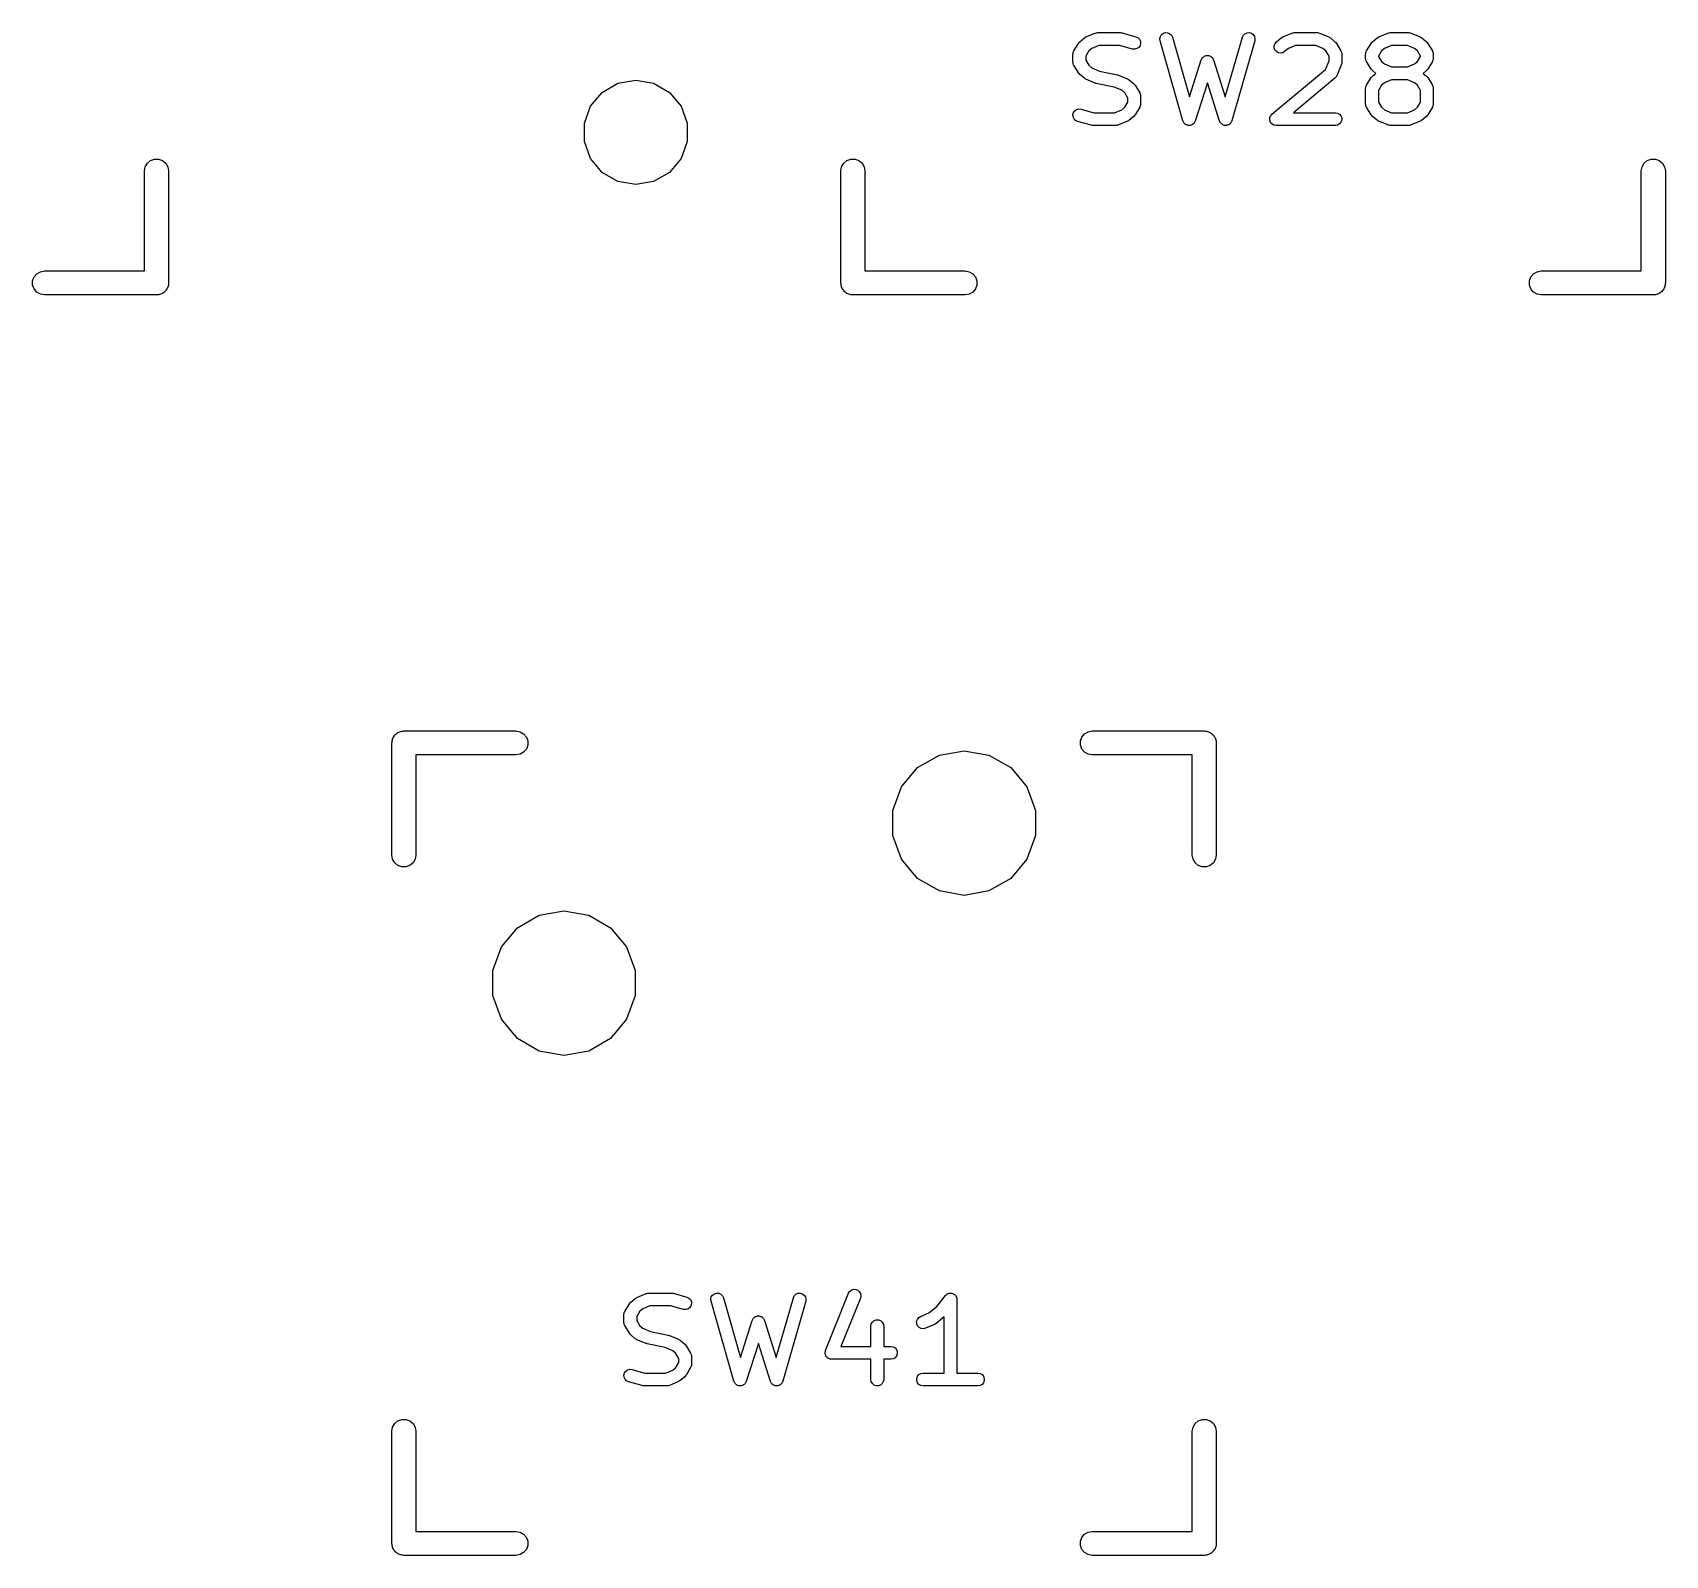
# Model space of a CAD drawing. Extents: x 47 to 330, y -254 to -153.
# Drawn here: x 299.51 to 325.42, y -206.54 to -182.38 of the extents above; entities that cross this region are included whole.
import ezdxf

# ---------------------------------------------------------------- set-up
doc = ezdxf.new("R2010")
doc.units = 0
doc.header["$MEASUREMENT"] = 0
doc.layers.add('BLACK', color=7, linetype='CONTINUOUS')

msp = doc.modelspace()

# ---------------------------------------------------------------- linework, layer by layer
at = {"layer": 'Black'}
for p, q in [((316.368, -182.386), (316.371, -182.385)), ((316.371, -182.385), (316.373, -182.384)), ((316.373, -182.384), (316.388, -182.381)), ((316.388, -182.381), (316.403, -182.378)), ((316.403, -182.378), (316.405, -182.378)), ((316.405, -182.378), (316.408, -182.378)), ((316.408, -182.378), (316.77, -182.378)), ((316.77, -182.378), (316.784, -182.38)), ((316.784, -182.38), (316.798, -182.382)), ((316.798, -182.382), (317.015, -182.442)), ((317.452, -182.388), (317.486, -182.378)), ((317.486, -182.378), (317.521, -182.381)), ((317.521, -182.381), (317.553, -182.395)), ((318.746, -182.395), (318.778, -182.381)), ((318.778, -182.381), (318.813, -182.378)), ((318.813, -182.378), (318.847, -182.388)), ((319.489, -182.386), (319.491, -182.385)), ((319.491, -182.385), (319.493, -182.384)), ((319.493, -182.384), (319.509, -182.381)), ((319.509, -182.381), (319.523, -182.378)), ((319.523, -182.378), (319.526, -182.378)), ((319.526, -182.378), (319.528, -182.378)), ((319.528, -182.378), (319.891, -182.378)), ((319.891, -182.378), (319.893, -182.378)), ((319.893, -182.378), (319.896, -182.378)), ((319.896, -182.378), (319.911, -182.381)), ((319.911, -182.381), (319.926, -182.384)), ((319.926, -182.384), (319.928, -182.385)), ((319.928, -182.385), (319.93, -182.386)), ((321.013, -182.386), (321.015, -182.385)), ((321.015, -182.385), (321.017, -182.384)), ((321.017, -182.384), (321.033, -182.381)), ((321.033, -182.381), (321.047, -182.378)), ((321.047, -182.378), (321.05, -182.378)), ((321.05, -182.378), (321.052, -182.378)), ((321.052, -182.378), (321.342, -182.378)), ((321.342, -182.378), (321.345, -182.378)), ((321.345, -182.378), (321.347, -182.378)), ((321.347, -182.378), (321.362, -182.381)), ((321.362, -182.381), (321.377, -182.384)), ((321.377, -182.384), (321.379, -182.385)), ((321.379, -182.385), (321.382, -182.386)), ((316.03, -182.669), (316.103, -182.548)), ((316.103, -182.548), (316.114, -182.535)), ((316.114, -182.535), (316.125, -182.522)), ((316.125, -182.522), (316.197, -182.462)), ((316.197, -182.462), (316.211, -182.454)), ((316.211, -182.454), (316.223, -182.446)), ((316.223, -182.446), (316.368, -182.386)), ((316.316, -182.628), (316.268, -182.668)), ((316.428, -182.581), (316.316, -182.628)), ((316.757, -182.581), (316.428, -182.581)), ((316.961, -182.638), (316.757, -182.581)), ((316.996, -182.641), (316.961, -182.638)), ((317.03, -182.632), (316.996, -182.641)), ((317.015, -182.442), (317.047, -182.457)), ((317.059, -182.612), (317.03, -182.632)), ((317.047, -182.457), (317.072, -182.482)), ((317.08, -182.584), (317.059, -182.612)), ((317.072, -182.482), (317.087, -182.515)), ((317.089, -182.55), (317.08, -182.584)), ((317.087, -182.515), (317.089, -182.55)), ((317.395, -182.472), (317.403, -182.438)), ((317.398, -182.507), (317.395, -182.472)), ((317.761, -183.777), (317.398, -182.507)), ((317.403, -182.438), (317.423, -182.409)), ((317.423, -182.409), (317.452, -182.388)), ((317.553, -182.395), (317.578, -182.42)), ((317.578, -182.42), (317.594, -182.452)), ((317.594, -182.452), (317.865, -183.399)), ((318.434, -183.399), (318.705, -182.452)), ((318.9, -182.507), (318.537, -183.777)), ((318.705, -182.452), (318.72, -182.42)), ((318.72, -182.42), (318.746, -182.395)), ((318.847, -182.388), (318.875, -182.409)), ((318.875, -182.409), (318.895, -182.438)), ((318.895, -182.438), (318.904, -182.472)), ((318.904, -182.472), (318.9, -182.507)), ((319.21, -182.582), (319.223, -182.549)), ((319.21, -182.618), (319.21, -182.582)), ((319.222, -182.651), (319.21, -182.618)), ((319.223, -182.549), (319.245, -182.522)), ((319.245, -182.522), (319.318, -182.462)), ((319.318, -182.462), (319.331, -182.454)), ((319.331, -182.454), (319.344, -182.446)), ((319.344, -182.446), (319.489, -182.386)), ((319.436, -182.628), (319.375, -182.679)), ((319.548, -182.581), (319.436, -182.628)), ((319.871, -182.581), (319.548, -182.581)), ((319.983, -182.628), (319.871, -182.581)), ((319.93, -182.386), (320.075, -182.446)), ((320.03, -182.668), (319.983, -182.628)), ((320.075, -182.446), (320.088, -182.454)), ((320.088, -182.454), (320.101, -182.462)), ((320.101, -182.462), (320.174, -182.522)), ((320.174, -182.522), (320.185, -182.535)), ((320.185, -182.535), (320.196, -182.548)), ((320.196, -182.548), (320.268, -182.669)), ((320.675, -182.669), (320.747, -182.548)), ((320.747, -182.548), (320.758, -182.535)), ((320.758, -182.535), (320.769, -182.522)), ((320.769, -182.522), (320.842, -182.462)), ((320.842, -182.462), (320.855, -182.454)), ((320.855, -182.454), (320.868, -182.446)), ((320.868, -182.446), (321.013, -182.386)), ((320.96, -182.628), (320.913, -182.668)), ((321.072, -182.581), (320.96, -182.628)), ((321.322, -182.581), (321.072, -182.581)), ((321.434, -182.628), (321.322, -182.581)), ((321.382, -182.386), (321.527, -182.446)), ((321.482, -182.668), (321.434, -182.628)), ((321.527, -182.446), (321.539, -182.454)), ((321.539, -182.454), (321.553, -182.462)), ((321.553, -182.462), (321.625, -182.522)), ((321.625, -182.522), (321.636, -182.535)), ((321.636, -182.535), (321.647, -182.548)), ((321.647, -182.548), (321.72, -182.669)), ((316.016, -182.721), (316.017, -182.712)), ((316.016, -182.842), (316.016, -182.721)), ((316.017, -182.852), (316.016, -182.842)), ((316.017, -182.712), (316.018, -182.702)), ((316.018, -182.862), (316.017, -182.852)), ((316.018, -182.702), (316.02, -182.695)), ((316.02, -182.869), (316.018, -182.862)), ((316.02, -182.695), (316.022, -182.687)), ((316.022, -182.877), (316.02, -182.869)), ((316.022, -182.687), (316.027, -182.678)), ((316.027, -182.886), (316.022, -182.877)), ((316.027, -182.678), (316.03, -182.669)), ((316.03, -182.895), (316.027, -182.886)), ((316.103, -183.016), (316.03, -182.895)), ((316.268, -182.668), (316.219, -182.75)), ((316.219, -182.75), (316.219, -182.814)), ((316.219, -182.814), (316.268, -182.896)), ((316.268, -182.896), (316.316, -182.936)), ((317.865, -183.399), (318.053, -182.811)), ((318.053, -182.811), (318.054, -182.808)), ((318.054, -182.808), (318.055, -182.804)), ((318.055, -182.804), (318.063, -182.792)), ((318.063, -182.792), (318.069, -182.78)), ((318.069, -182.78), (318.072, -182.777)), ((318.072, -182.777), (318.074, -182.774)), ((318.074, -182.774), (318.085, -182.766)), ((318.085, -182.766), (318.095, -182.756)), ((318.095, -182.756), (318.099, -182.755)), ((318.099, -182.755), (318.102, -182.752)), ((318.102, -182.752), (318.115, -182.748)), ((318.115, -182.748), (318.128, -182.743)), ((318.128, -182.743), (318.132, -182.743)), ((318.132, -182.743), (318.136, -182.742)), ((318.136, -182.742), (318.149, -182.742)), ((318.149, -182.742), (318.163, -182.742)), ((318.163, -182.742), (318.167, -182.743)), ((318.167, -182.743), (318.171, -182.743)), ((318.171, -182.743), (318.184, -182.748)), ((318.184, -182.748), (318.197, -182.752)), ((318.197, -182.752), (318.2, -182.755)), ((318.2, -182.755), (318.204, -182.756)), ((318.204, -182.756), (318.214, -182.766)), ((318.214, -182.766), (318.224, -182.774)), ((318.224, -182.774), (318.227, -182.777)), ((318.227, -182.777), (318.23, -182.78)), ((318.23, -182.78), (318.236, -182.792)), ((318.236, -182.792), (318.243, -182.804)), ((318.243, -182.804), (318.244, -182.808)), ((318.244, -182.808), (318.246, -182.811)), ((318.246, -182.811), (318.434, -183.399)), ((319.245, -182.678), (319.222, -182.651)), ((319.275, -182.696), (319.245, -182.678)), ((319.31, -182.702), (319.275, -182.696)), ((319.345, -182.696), (319.31, -182.702)), ((319.375, -182.679), (319.345, -182.696)), ((320.024, -182.962), (320.08, -182.823)), ((320.08, -182.75), (320.03, -182.668)), ((320.08, -182.823), (320.08, -182.75)), ((320.276, -182.88), (320.203, -183.062)), ((320.268, -182.669), (320.272, -182.678)), ((320.272, -182.678), (320.277, -182.687)), ((320.277, -182.877), (320.276, -182.879)), ((320.276, -182.879), (320.276, -182.88)), ((320.277, -182.687), (320.278, -182.695)), ((320.28, -182.861), (320.277, -182.877)), ((320.278, -182.695), (320.281, -182.702)), ((320.283, -182.846), (320.28, -182.861)), ((320.281, -182.702), (320.281, -182.712)), ((320.281, -182.712), (320.283, -182.721)), ((320.283, -182.721), (320.283, -182.842)), ((320.283, -182.842), (320.283, -182.844)), ((320.283, -182.844), (320.283, -182.846)), ((320.66, -182.721), (320.662, -182.712)), ((320.66, -182.782), (320.66, -182.721)), ((320.662, -182.791), (320.66, -182.782)), ((320.662, -182.702), (320.665, -182.695)), ((320.662, -182.712), (320.662, -182.702)), ((320.662, -182.801), (320.662, -182.791)), ((320.665, -182.809), (320.662, -182.801)), ((320.665, -182.695), (320.666, -182.687)), ((320.666, -182.817), (320.665, -182.809)), ((320.666, -182.687), (320.671, -182.678)), ((320.671, -182.825), (320.666, -182.817)), ((320.671, -182.678), (320.675, -182.669)), ((320.675, -182.834), (320.671, -182.825)), ((320.747, -182.955), (320.675, -182.834)), ((320.913, -182.668), (320.863, -182.75)), ((320.863, -182.75), (320.863, -182.754)), ((320.863, -182.754), (320.913, -182.836)), ((320.913, -182.836), (320.96, -182.875)), ((320.96, -182.875), (321.072, -182.922)), ((321.322, -182.922), (321.434, -182.875)), ((321.434, -182.875), (321.482, -182.836)), ((321.531, -182.75), (321.482, -182.668)), ((321.482, -182.836), (321.531, -182.754)), ((321.531, -182.754), (321.531, -182.75)), ((321.72, -182.834), (321.647, -182.955)), ((321.72, -182.669), (321.723, -182.678)), ((321.723, -182.825), (321.72, -182.834)), ((321.723, -182.678), (321.728, -182.687)), ((321.728, -182.817), (321.723, -182.825)), ((321.728, -182.687), (321.73, -182.695)), ((321.73, -182.809), (321.728, -182.817)), ((321.73, -182.695), (321.732, -182.702)), ((321.732, -182.801), (321.73, -182.809)), ((321.732, -182.702), (321.733, -182.712)), ((321.733, -182.791), (321.732, -182.801)), ((321.733, -182.712), (321.734, -182.721)), ((321.734, -182.782), (321.733, -182.791)), ((321.734, -182.721), (321.734, -182.782)), ((308.797, -183.181), (309.08, -183.131)), ((309.08, -183.131), (309.363, -183.181)), ((316.114, -183.028), (316.103, -183.016)), ((316.125, -183.041), (316.114, -183.028)), ((316.197, -183.102), (316.125, -183.041)), ((316.211, -183.109), (316.197, -183.102)), ((316.223, -183.118), (316.211, -183.109)), ((316.368, -183.178), (316.223, -183.118)), ((316.316, -182.936), (316.438, -182.987)), ((316.438, -182.987), (316.719, -183.045)), ((316.719, -183.045), (316.728, -183.049)), ((316.728, -183.049), (316.737, -183.051)), ((316.737, -183.051), (316.882, -183.111)), ((316.882, -183.111), (316.895, -183.12)), ((316.895, -183.12), (316.908, -183.127)), ((316.908, -183.127), (316.981, -183.188)), ((319.173, -183.671), (320.024, -182.962)), ((320.174, -183.102), (319.518, -183.648)), ((320.179, -183.096), (320.174, -183.102)), ((320.184, -183.092), (320.179, -183.096)), ((320.19, -183.083), (320.184, -183.092)), ((320.197, -183.075), (320.19, -183.083)), ((320.199, -183.068), (320.197, -183.075)), ((320.203, -183.062), (320.199, -183.068)), ((320.675, -183.213), (320.747, -183.092)), ((320.758, -182.968), (320.747, -182.955)), ((320.747, -183.092), (320.758, -183.08)), ((320.769, -182.981), (320.758, -182.968)), ((320.758, -183.08), (320.769, -183.067)), ((320.821, -183.024), (320.769, -182.981)), ((320.769, -183.067), (320.821, -183.024)), ((321.072, -183.125), (320.96, -183.172)), ((321.072, -182.922), (321.322, -182.922)), ((321.322, -183.125), (321.072, -183.125)), ((321.434, -183.172), (321.322, -183.125)), ((321.625, -182.981), (321.574, -183.024)), ((321.574, -183.024), (321.625, -183.067)), ((321.636, -182.968), (321.625, -182.981)), ((321.625, -183.067), (321.636, -183.08)), ((321.647, -182.955), (321.636, -182.968)), ((321.636, -183.08), (321.647, -183.092)), ((321.647, -183.092), (321.72, -183.213)), ((308.362, -183.546), (308.547, -183.325)), ((308.547, -183.325), (308.797, -183.181)), ((309.363, -183.181), (309.613, -183.325)), ((309.613, -183.325), (309.798, -183.546)), ((316.378, -183.18), (316.368, -183.178)), ((316.387, -183.184), (316.378, -183.18)), ((316.668, -183.242), (316.387, -183.184)), ((316.79, -183.293), (316.668, -183.242)), ((316.837, -183.333), (316.79, -183.293)), ((316.887, -183.415), (316.837, -183.333)), ((316.887, -183.479), (316.887, -183.415)), ((316.981, -183.188), (316.992, -183.201)), ((316.992, -183.201), (317.003, -183.213)), ((317.003, -183.213), (317.075, -183.334)), ((317.075, -183.334), (317.079, -183.343)), ((317.079, -183.343), (317.084, -183.352)), ((317.084, -183.352), (317.085, -183.36)), ((317.085, -183.36), (317.088, -183.367)), ((317.088, -183.367), (317.088, -183.377)), ((317.088, -183.377), (317.09, -183.387)), ((317.09, -183.387), (317.09, -183.508)), ((318.149, -183.176), (317.956, -183.78)), ((318.343, -183.78), (318.149, -183.176)), ((320.66, -183.266), (320.662, -183.256)), ((320.66, -183.508), (320.66, -183.266)), ((320.662, -183.246), (320.665, -183.239)), ((320.662, -183.256), (320.662, -183.246)), ((320.665, -183.239), (320.666, -183.231)), ((320.666, -183.231), (320.671, -183.223)), ((320.671, -183.223), (320.675, -183.213)), ((320.913, -183.212), (320.863, -183.294)), ((320.863, -183.294), (320.863, -183.479)), ((320.96, -183.172), (320.913, -183.212)), ((321.482, -183.212), (321.434, -183.172)), ((321.531, -183.294), (321.482, -183.212)), ((321.531, -183.479), (321.531, -183.294)), ((321.72, -183.213), (321.723, -183.223)), ((321.723, -183.223), (321.728, -183.231)), ((321.728, -183.231), (321.73, -183.239)), ((321.73, -183.239), (321.732, -183.246)), ((321.732, -183.246), (321.733, -183.256)), ((321.733, -183.256), (321.734, -183.266)), ((321.734, -183.266), (321.734, -183.508)), ((308.264, -183.816), (308.362, -183.546)), ((309.798, -183.546), (309.896, -183.816)), ((316.016, -183.679), (316.026, -183.645)), ((316.019, -183.714), (316.016, -183.679)), ((316.026, -183.645), (316.046, -183.617)), ((316.046, -183.617), (316.075, -183.597)), ((316.075, -183.597), (316.109, -183.588)), ((316.109, -183.588), (316.144, -183.591)), ((316.144, -183.591), (316.349, -183.648)), ((316.349, -183.648), (316.678, -183.648)), ((316.678, -183.648), (316.79, -183.601)), ((316.79, -183.601), (316.837, -183.562)), ((316.837, -183.562), (316.887, -183.479)), ((317.075, -183.56), (317.003, -183.681)), ((317.079, -183.551), (317.075, -183.56)), ((317.084, -183.542), (317.079, -183.551)), ((317.085, -183.534), (317.084, -183.542)), ((317.088, -183.527), (317.085, -183.534)), ((317.09, -183.508), (317.088, -183.517)), ((317.088, -183.517), (317.088, -183.527)), ((319.161, -183.685), (319.173, -183.672)), ((319.173, -183.672), (319.173, -183.671)), ((319.173, -183.672), (319.173, -183.672)), ((319.518, -183.648), (320.181, -183.648)), ((320.181, -183.648), (320.216, -183.654)), ((320.216, -183.654), (320.247, -183.672)), ((320.247, -183.672), (320.269, -183.699)), ((320.662, -183.517), (320.66, -183.508)), ((320.662, -183.527), (320.662, -183.517)), ((320.665, -183.534), (320.662, -183.527)), ((320.666, -183.542), (320.665, -183.534)), ((320.671, -183.551), (320.666, -183.542)), ((320.675, -183.56), (320.671, -183.551)), ((320.747, -183.681), (320.675, -183.56)), ((320.863, -183.479), (320.913, -183.562)), ((320.913, -183.562), (320.96, -183.601)), ((320.96, -183.601), (321.072, -183.648)), ((321.072, -183.648), (321.322, -183.648)), ((321.322, -183.648), (321.434, -183.601)), ((321.434, -183.601), (321.482, -183.562)), ((321.482, -183.562), (321.531, -183.479)), ((321.72, -183.56), (321.647, -183.681)), ((321.723, -183.551), (321.72, -183.56)), ((321.728, -183.542), (321.723, -183.551)), ((321.73, -183.534), (321.728, -183.542)), ((321.732, -183.527), (321.73, -183.534)), ((321.733, -183.517), (321.732, -183.527)), ((321.734, -183.508), (321.733, -183.517)), ((308.264, -184.104), (308.264, -183.816)), ((309.896, -183.816), (309.896, -184.104)), ((316.034, -183.747), (316.019, -183.714)), ((316.058, -183.772), (316.034, -183.747)), ((316.09, -183.787), (316.058, -183.772)), ((316.308, -183.847), (316.09, -183.787)), ((316.321, -183.849), (316.308, -183.847)), ((316.335, -183.851), (316.321, -183.849)), ((316.698, -183.851), (316.335, -183.851)), ((316.7, -183.851), (316.698, -183.851)), ((316.703, -183.851), (316.7, -183.851)), ((316.717, -183.848), (316.703, -183.851)), ((316.733, -183.845), (316.717, -183.848)), ((316.735, -183.844), (316.733, -183.845)), ((316.737, -183.843), (316.735, -183.844)), ((316.882, -183.783), (316.737, -183.843)), ((316.895, -183.775), (316.882, -183.783)), ((316.908, -183.767), (316.895, -183.775)), ((316.981, -183.707), (316.908, -183.767)), ((316.992, -183.694), (316.981, -183.707)), ((317.003, -183.681), (316.992, -183.694)), ((317.764, -183.783), (317.761, -183.777)), ((317.765, -183.788), (317.764, -183.783)), ((317.771, -183.798), (317.765, -183.788)), ((317.777, -183.809), (317.771, -183.798)), ((317.781, -183.813), (317.777, -183.809)), ((317.784, -183.818), (317.781, -183.813)), ((317.793, -183.825), (317.784, -183.818)), ((317.802, -183.834), (317.793, -183.825)), ((317.807, -183.836), (317.802, -183.834)), ((317.812, -183.839), (317.807, -183.836)), ((317.823, -183.843), (317.812, -183.839)), ((317.834, -183.848), (317.823, -183.843)), ((317.84, -183.848), (317.834, -183.848)), ((317.845, -183.85), (317.84, -183.848)), ((317.857, -183.85), (317.845, -183.85)), ((317.87, -183.851), (317.857, -183.85)), ((317.875, -183.849), (317.87, -183.851)), ((317.881, -183.849), (317.875, -183.849)), ((317.892, -183.844), (317.881, -183.849)), ((317.903, -183.841), (317.892, -183.844)), ((317.908, -183.838), (317.903, -183.841)), ((317.913, -183.835), (317.908, -183.838)), ((317.922, -183.827), (317.913, -183.835)), ((317.932, -183.82), (317.922, -183.827)), ((317.935, -183.816), (317.932, -183.82)), ((317.939, -183.812), (317.935, -183.816)), ((317.945, -183.801), (317.939, -183.812)), ((317.952, -183.791), (317.945, -183.801)), ((317.953, -183.785), (317.952, -183.791)), ((317.956, -183.78), (317.953, -183.785)), ((318.345, -183.785), (318.343, -183.78)), ((318.347, -183.791), (318.345, -183.785)), ((318.354, -183.801), (318.347, -183.791)), ((318.359, -183.812), (318.354, -183.801)), ((318.363, -183.816), (318.359, -183.812)), ((318.367, -183.82), (318.363, -183.816)), ((318.376, -183.827), (318.367, -183.82)), ((318.385, -183.835), (318.376, -183.827)), ((318.391, -183.838), (318.385, -183.835)), ((318.395, -183.841), (318.391, -183.838)), ((318.407, -183.844), (318.395, -183.841)), ((318.418, -183.849), (318.407, -183.844)), ((318.424, -183.849), (318.418, -183.849)), ((318.429, -183.851), (318.424, -183.849)), ((318.441, -183.85), (318.429, -183.851)), ((318.453, -183.85), (318.441, -183.85)), ((318.459, -183.848), (318.453, -183.85)), ((318.464, -183.848), (318.459, -183.848)), ((318.475, -183.843), (318.464, -183.848)), ((318.487, -183.839), (318.475, -183.843)), ((318.491, -183.836), (318.487, -183.839)), ((318.496, -183.834), (318.491, -183.836)), ((318.505, -183.825), (318.496, -183.834)), ((318.515, -183.818), (318.505, -183.825)), ((318.518, -183.813), (318.515, -183.818)), ((318.522, -183.809), (318.518, -183.813)), ((318.527, -183.798), (318.522, -183.809)), ((318.534, -183.788), (318.527, -183.798)), ((318.535, -183.783), (318.534, -183.788)), ((318.537, -183.777), (318.535, -183.783)), ((319.138, -183.732), (319.144, -183.715)), ((319.138, -183.749), (319.138, -183.732)), ((319.138, -183.732), (319.138, -183.732)), ((319.138, -183.732), (319.138, -183.732)), ((319.138, -183.767), (319.138, -183.749)), ((319.144, -183.784), (319.138, -183.767)), ((319.138, -183.767), (319.138, -183.767)), ((319.138, -183.767), (319.138, -183.767)), ((319.144, -183.715), (319.15, -183.699)), ((319.15, -183.8), (319.144, -183.784)), ((319.15, -183.698), (319.161, -183.685)), ((319.15, -183.699), (319.15, -183.698)), ((319.15, -183.699), (319.15, -183.699)), ((319.161, -183.814), (319.15, -183.8)), ((319.15, -183.8), (319.15, -183.8)), ((319.15, -183.8), (319.15, -183.8)), ((319.172, -183.827), (319.161, -183.814)), ((319.173, -183.827), (319.172, -183.827)), ((319.172, -183.827), (319.172, -183.827)), ((319.188, -183.836), (319.173, -183.827)), ((319.203, -183.845), (319.188, -183.836)), ((319.22, -183.848), (319.203, -183.845)), ((319.203, -183.845), (319.203, -183.845)), ((319.203, -183.845), (319.203, -183.845)), ((319.238, -183.851), (319.22, -183.848)), ((320.181, -183.851), (319.238, -183.851)), ((319.238, -183.851), (319.238, -183.851)), ((319.238, -183.851), (319.238, -183.851)), ((320.216, -183.845), (320.181, -183.851)), ((320.247, -183.827), (320.216, -183.845)), ((320.269, -183.8), (320.247, -183.827)), ((320.269, -183.699), (320.281, -183.732)), ((320.281, -183.767), (320.269, -183.8)), ((320.281, -183.732), (320.281, -183.767)), ((320.758, -183.694), (320.747, -183.681)), ((320.769, -183.707), (320.758, -183.694)), ((320.842, -183.767), (320.769, -183.707)), ((320.855, -183.775), (320.842, -183.767)), ((320.868, -183.783), (320.855, -183.775)), ((321.013, -183.843), (320.868, -183.783)), ((321.015, -183.844), (321.013, -183.843)), ((321.017, -183.845), (321.015, -183.844)), ((321.033, -183.848), (321.017, -183.845)), ((321.047, -183.851), (321.033, -183.848)), ((321.05, -183.851), (321.047, -183.851)), ((321.052, -183.851), (321.05, -183.851)), ((321.342, -183.851), (321.052, -183.851)), ((321.345, -183.851), (321.342, -183.851)), ((321.347, -183.851), (321.345, -183.851)), ((321.362, -183.848), (321.347, -183.851)), ((321.377, -183.845), (321.362, -183.848)), ((321.379, -183.844), (321.377, -183.845)), ((321.382, -183.843), (321.379, -183.844)), ((321.527, -183.783), (321.382, -183.843)), ((321.539, -183.775), (321.527, -183.783)), ((321.553, -183.767), (321.539, -183.775)), ((321.625, -183.707), (321.553, -183.767)), ((321.636, -183.694), (321.625, -183.707)), ((321.647, -183.681), (321.636, -183.694)), ((308.362, -184.374), (308.264, -184.104)), ((309.896, -184.104), (309.798, -184.374)), ((301.296, -184.507), (301.329, -184.45)), ((301.329, -184.45), (301.38, -184.407)), ((301.38, -184.407), (301.442, -184.384)), ((301.442, -184.384), (301.508, -184.384)), ((301.508, -184.384), (301.57, -184.407)), ((301.57, -184.407), (301.621, -184.45)), ((301.621, -184.45), (301.654, -184.507)), ((308.547, -184.595), (308.362, -184.374)), ((309.798, -184.374), (309.613, -184.595)), ((312.346, -184.507), (312.379, -184.45)), ((312.379, -184.45), (312.43, -184.407)), ((312.43, -184.407), (312.492, -184.384)), ((312.492, -184.384), (312.558, -184.384)), ((312.558, -184.384), (312.62, -184.407)), ((312.62, -184.407), (312.671, -184.45)), ((312.671, -184.45), (312.704, -184.507)), ((325.046, -184.507), (325.079, -184.45)), ((325.079, -184.45), (325.13, -184.407)), ((325.13, -184.407), (325.192, -184.384)), ((325.192, -184.384), (325.258, -184.384)), ((325.258, -184.384), (325.32, -184.407)), ((325.32, -184.407), (325.371, -184.45)), ((325.371, -184.45), (325.404, -184.507)), ((301.284, -184.572), (301.296, -184.507)), ((301.284, -186.159), (301.284, -184.572)), ((301.654, -184.507), (301.666, -184.572)), ((301.666, -184.572), (301.666, -186.35)), ((308.797, -184.739), (308.547, -184.595)), ((309.613, -184.595), (309.363, -184.739)), ((312.334, -184.572), (312.346, -184.507)), ((312.334, -186.35), (312.334, -184.572)), ((312.704, -184.507), (312.715, -184.572)), ((312.715, -184.572), (312.715, -186.159)), ((325.034, -184.572), (325.046, -184.507)), ((325.034, -186.159), (325.034, -184.572)), ((325.404, -184.507), (325.416, -184.572)), ((325.416, -184.572), (325.416, -186.35)), ((309.08, -184.789), (308.797, -184.739)), ((309.363, -184.739), (309.08, -184.789)), ((299.509, -186.317), (299.532, -186.255)), ((299.532, -186.255), (299.575, -186.204)), ((299.575, -186.204), (299.632, -186.171)), ((299.632, -186.171), (299.697, -186.159)), ((299.697, -186.159), (301.284, -186.159)), ((312.715, -186.159), (314.303, -186.159)), ((314.303, -186.159), (314.368, -186.171)), ((314.368, -186.171), (314.425, -186.204)), ((314.425, -186.204), (314.468, -186.255)), ((314.468, -186.255), (314.491, -186.317)), ((323.259, -186.317), (323.282, -186.255)), ((323.282, -186.255), (323.325, -186.204)), ((323.325, -186.204), (323.382, -186.171)), ((323.382, -186.171), (323.447, -186.159)), ((323.447, -186.159), (325.034, -186.159)), ((299.509, -186.383), (299.509, -186.317)), ((299.532, -186.445), (299.509, -186.383)), ((299.575, -186.496), (299.532, -186.445)), ((299.632, -186.529), (299.575, -186.496)), ((299.697, -186.54), (299.632, -186.529)), ((301.54, -186.529), (301.524, -186.532)), ((301.555, -186.521), (301.54, -186.529)), ((301.57, -186.515), (301.555, -186.521)), ((301.583, -186.504), (301.57, -186.515)), ((301.597, -186.496), (301.583, -186.504)), ((301.608, -186.483), (301.597, -186.496)), ((301.621, -186.472), (301.608, -186.483)), ((301.629, -186.458), (301.621, -186.472)), ((301.64, -186.445), (301.629, -186.458)), ((301.646, -186.43), (301.64, -186.445)), ((301.654, -186.415), (301.646, -186.43)), ((301.657, -186.399), (301.654, -186.415)), ((301.663, -186.383), (301.657, -186.399)), ((301.666, -186.35), (301.663, -186.366)), ((301.663, -186.366), (301.663, -186.383)), ((312.337, -186.366), (312.334, -186.35)), ((312.337, -186.383), (312.337, -186.366)), ((312.343, -186.399), (312.337, -186.383)), ((312.346, -186.415), (312.343, -186.399)), ((312.354, -186.43), (312.346, -186.415)), ((312.36, -186.445), (312.354, -186.43)), ((312.371, -186.458), (312.36, -186.445)), ((312.379, -186.472), (312.371, -186.458)), ((312.392, -186.483), (312.379, -186.472)), ((312.403, -186.496), (312.392, -186.483)), ((312.417, -186.504), (312.403, -186.496)), ((312.43, -186.515), (312.417, -186.504)), ((312.445, -186.521), (312.43, -186.515)), ((312.46, -186.529), (312.445, -186.521)), ((312.476, -186.532), (312.46, -186.529)), ((314.368, -186.529), (314.303, -186.54)), ((314.425, -186.496), (314.368, -186.529)), ((314.468, -186.445), (314.425, -186.496)), ((314.491, -186.383), (314.468, -186.445)), ((314.491, -186.317), (314.491, -186.383)), ((323.259, -186.383), (323.259, -186.317)), ((323.282, -186.445), (323.259, -186.383)), ((323.325, -186.496), (323.282, -186.445)), ((323.382, -186.529), (323.325, -186.496)), ((323.447, -186.54), (323.382, -186.529)), ((325.29, -186.529), (325.274, -186.532)), ((325.305, -186.521), (325.29, -186.529)), ((325.32, -186.515), (325.305, -186.521)), ((325.333, -186.504), (325.32, -186.515)), ((325.347, -186.496), (325.333, -186.504)), ((325.358, -186.483), (325.347, -186.496)), ((325.371, -186.472), (325.358, -186.483)), ((325.379, -186.458), (325.371, -186.472)), ((325.39, -186.445), (325.379, -186.458)), ((325.396, -186.43), (325.39, -186.445)), ((325.404, -186.415), (325.396, -186.43)), ((325.407, -186.399), (325.404, -186.415)), ((325.413, -186.383), (325.407, -186.399)), ((325.416, -186.35), (325.413, -186.366)), ((325.413, -186.366), (325.413, -186.383)), ((301.475, -186.54), (299.697, -186.54)), ((301.491, -186.538), (301.475, -186.54)), ((301.508, -186.538), (301.491, -186.538)), ((301.524, -186.532), (301.508, -186.538)), ((312.492, -186.538), (312.476, -186.532)), ((312.509, -186.538), (312.492, -186.538)), ((312.525, -186.54), (312.509, -186.538)), ((314.303, -186.54), (312.525, -186.54)), ((325.225, -186.54), (323.447, -186.54)), ((325.241, -186.538), (325.225, -186.54)), ((325.258, -186.538), (325.241, -186.538)), ((325.274, -186.532), (325.258, -186.538)), ((305.254, -193.528), (305.267, -193.517)), ((305.267, -193.517), (305.278, -193.504)), ((305.278, -193.504), (305.292, -193.496)), ((305.292, -193.496), (305.305, -193.485)), ((305.305, -193.485), (305.32, -193.479)), ((305.32, -193.479), (305.335, -193.471)), ((305.335, -193.471), (305.351, -193.468)), ((305.351, -193.468), (305.367, -193.462)), ((305.367, -193.462), (305.384, -193.462)), ((305.384, -193.462), (305.4, -193.459)), ((305.4, -193.459), (307.178, -193.459)), ((307.178, -193.459), (307.243, -193.471)), ((307.243, -193.471), (307.3, -193.504)), ((307.3, -193.504), (307.343, -193.555)), ((316.157, -193.555), (316.2, -193.504)), ((316.2, -193.504), (316.257, -193.471)), ((316.257, -193.471), (316.322, -193.459)), ((316.322, -193.459), (318.1, -193.459)), ((318.1, -193.459), (318.116, -193.462)), ((318.116, -193.462), (318.133, -193.462)), ((318.133, -193.462), (318.149, -193.468)), ((318.149, -193.468), (318.165, -193.471)), ((318.165, -193.471), (318.18, -193.479)), ((318.18, -193.479), (318.195, -193.485)), ((318.195, -193.485), (318.208, -193.496)), ((318.208, -193.496), (318.222, -193.504)), ((318.222, -193.504), (318.233, -193.517)), ((318.233, -193.517), (318.246, -193.528)), ((305.209, -193.65), (305.212, -193.634)), ((305.209, -195.428), (305.209, -193.65)), ((305.212, -193.617), (305.218, -193.601)), ((305.212, -193.634), (305.212, -193.617)), ((305.218, -193.601), (305.221, -193.585)), ((305.221, -193.585), (305.229, -193.57)), ((305.229, -193.57), (305.235, -193.555)), ((305.235, -193.555), (305.246, -193.542)), ((305.246, -193.542), (305.254, -193.528)), ((307.343, -193.745), (307.3, -193.796)), ((307.343, -193.555), (307.366, -193.617)), ((307.366, -193.683), (307.343, -193.745)), ((307.366, -193.617), (307.366, -193.683)), ((313.898, -193.842), (314.29, -193.773)), ((314.29, -193.773), (314.682, -193.842)), ((316.134, -193.617), (316.157, -193.555)), ((316.134, -193.683), (316.134, -193.617)), ((316.157, -193.745), (316.134, -193.683)), ((316.2, -193.796), (316.157, -193.745)), ((318.246, -193.528), (318.254, -193.542)), ((318.254, -193.542), (318.265, -193.555)), ((318.265, -193.555), (318.271, -193.57)), ((318.271, -193.57), (318.279, -193.585)), ((318.279, -193.585), (318.282, -193.601)), ((318.282, -193.601), (318.288, -193.617)), ((318.288, -193.617), (318.288, -193.634)), ((318.288, -193.634), (318.291, -193.65)), ((318.291, -193.65), (318.291, -195.428)), ((307.178, -193.84), (305.59, -193.84)), ((305.59, -193.84), (305.59, -195.428)), ((307.243, -193.829), (307.178, -193.84)), ((307.3, -193.796), (307.243, -193.829)), ((313.296, -194.346), (313.552, -194.041)), ((313.552, -194.041), (313.898, -193.842)), ((314.682, -193.842), (315.028, -194.041)), ((315.028, -194.041), (315.284, -194.346)), ((316.257, -193.829), (316.2, -193.796)), ((316.322, -193.84), (316.257, -193.829)), ((317.909, -193.84), (316.322, -193.84)), ((317.909, -195.428), (317.909, -193.84)), ((313.16, -194.721), (313.296, -194.346)), ((315.284, -194.346), (315.42, -194.721)), ((313.16, -195.119), (313.16, -194.721)), ((315.42, -194.721), (315.42, -195.119)), ((313.296, -195.494), (313.16, -195.119)), ((315.42, -195.119), (315.284, -195.494)), ((305.221, -195.493), (305.209, -195.428)), ((305.254, -195.55), (305.221, -195.493)), ((305.305, -195.593), (305.254, -195.55)), ((305.367, -195.616), (305.305, -195.593)), ((305.495, -195.593), (305.433, -195.616)), ((305.546, -195.55), (305.495, -195.593)), ((305.579, -195.493), (305.546, -195.55)), ((305.59, -195.428), (305.579, -195.493)), ((313.552, -195.799), (313.296, -195.494)), ((315.284, -195.494), (315.028, -195.799)), ((317.921, -195.493), (317.909, -195.428)), ((317.954, -195.55), (317.921, -195.493)), ((318.005, -195.593), (317.954, -195.55)), ((318.067, -195.616), (318.005, -195.593)), ((318.195, -195.593), (318.133, -195.616)), ((318.246, -195.55), (318.195, -195.593)), ((318.279, -195.493), (318.246, -195.55)), ((318.291, -195.428), (318.279, -195.493)), ((305.433, -195.616), (305.367, -195.616)), ((313.898, -195.998), (313.552, -195.799)), ((315.028, -195.799), (314.682, -195.998)), ((318.133, -195.616), (318.067, -195.616)), ((314.29, -196.067), (313.898, -195.998)), ((314.682, -195.998), (314.29, -196.067)), ((307.548, -196.382), (307.94, -196.313)), ((307.94, -196.313), (308.332, -196.382)), ((306.946, -196.886), (307.202, -196.581)), ((307.202, -196.581), (307.548, -196.382)), ((308.332, -196.382), (308.678, -196.581)), ((308.678, -196.581), (308.934, -196.886)), ((306.81, -197.261), (306.946, -196.886)), ((308.934, -196.886), (309.07, -197.261)), ((306.81, -197.659), (306.81, -197.261)), ((309.07, -197.261), (309.07, -197.659)), ((306.946, -198.034), (306.81, -197.659)), ((309.07, -197.659), (308.934, -198.034)), ((307.202, -198.339), (306.946, -198.034)), ((308.934, -198.034), (308.678, -198.339)), ((307.548, -198.538), (307.202, -198.339)), ((308.678, -198.339), (308.332, -198.538)), ((307.94, -198.607), (307.548, -198.538)), ((308.332, -198.538), (307.94, -198.607)), ((312.473, -202.351), (312.5, -202.33)), ((312.5, -202.33), (312.534, -202.318)), ((312.534, -202.318), (312.569, -202.32)), ((312.569, -202.32), (312.602, -202.333)), ((312.602, -202.333), (312.628, -202.356)), ((308.905, -202.669), (308.978, -202.548)), ((308.978, -202.548), (308.989, -202.535)), ((308.989, -202.535), (309, -202.522)), ((309, -202.522), (309.072, -202.462)), ((309.072, -202.462), (309.086, -202.454)), ((309.086, -202.454), (309.098, -202.446)), ((309.098, -202.446), (309.243, -202.386)), ((309.303, -202.581), (309.191, -202.628)), ((309.243, -202.386), (309.246, -202.385)), ((309.246, -202.385), (309.248, -202.384)), ((309.248, -202.384), (309.263, -202.381)), ((309.263, -202.381), (309.278, -202.378)), ((309.278, -202.378), (309.28, -202.378)), ((309.28, -202.378), (309.283, -202.378)), ((309.283, -202.378), (309.645, -202.378)), ((309.632, -202.581), (309.303, -202.581)), ((309.836, -202.638), (309.632, -202.581)), ((309.645, -202.378), (309.659, -202.38)), ((309.659, -202.38), (309.673, -202.382)), ((309.673, -202.382), (309.89, -202.442)), ((309.89, -202.442), (309.922, -202.457)), ((309.922, -202.457), (309.947, -202.482)), ((309.955, -202.584), (309.934, -202.612)), ((309.947, -202.482), (309.962, -202.515)), ((309.964, -202.55), (309.955, -202.584)), ((309.962, -202.515), (309.964, -202.55)), ((310.27, -202.472), (310.278, -202.438)), ((310.273, -202.507), (310.27, -202.472)), ((310.636, -203.777), (310.273, -202.507)), ((310.278, -202.438), (310.298, -202.409)), ((310.298, -202.409), (310.327, -202.388)), ((310.327, -202.388), (310.361, -202.378)), ((310.361, -202.378), (310.396, -202.381)), ((310.396, -202.381), (310.428, -202.395)), ((310.428, -202.395), (310.453, -202.42)), ((310.453, -202.42), (310.469, -202.452)), ((310.469, -202.452), (310.74, -203.399)), ((311.309, -203.399), (311.58, -202.452)), ((311.775, -202.507), (311.412, -203.777)), ((311.58, -202.452), (311.595, -202.42)), ((311.595, -202.42), (311.621, -202.395)), ((311.621, -202.395), (311.653, -202.381)), ((311.653, -202.381), (311.688, -202.378)), ((311.688, -202.378), (311.722, -202.388)), ((311.722, -202.388), (311.75, -202.409)), ((311.75, -202.409), (311.77, -202.438)), ((311.77, -202.438), (311.779, -202.472)), ((311.779, -202.472), (311.775, -202.507)), ((312.091, -203.288), (312.454, -202.381)), ((312.643, -202.457), (312.335, -203.225)), ((312.454, -202.381), (312.473, -202.351)), ((312.628, -202.356), (312.645, -202.387)), ((312.65, -202.422), (312.643, -202.457)), ((312.645, -202.387), (312.65, -202.422)), ((313.729, -202.694), (313.854, -202.589)), ((313.854, -202.589), (313.993, -202.416)), ((313.993, -202.416), (313.994, -202.415)), ((313.994, -202.414), (314.007, -202.404)), ((313.994, -202.415), (313.994, -202.414)), ((314.007, -202.404), (314.019, -202.393)), ((314.019, -202.393), (314.021, -202.392)), ((314.021, -202.392), (314.037, -202.386)), ((314.021, -202.392), (314.021, -202.392)), ((314.037, -202.386), (314.052, -202.38)), ((314.052, -202.38), (314.054, -202.38)), ((314.054, -202.38), (314.055, -202.379)), ((314.055, -202.379), (314.071, -202.379)), ((314.071, -202.379), (314.088, -202.379)), ((314.088, -202.379), (314.089, -202.379)), ((314.089, -202.379), (314.09, -202.379)), ((314.09, -202.379), (314.105, -202.385)), ((314.105, -202.385), (314.121, -202.39)), ((314.121, -202.39), (314.122, -202.391)), ((314.122, -202.391), (314.123, -202.392)), ((314.123, -202.392), (314.136, -202.402)), ((314.136, -202.402), (314.149, -202.412)), ((314.149, -202.412), (314.149, -202.413)), ((314.149, -202.413), (314.15, -202.414)), ((314.15, -202.414), (314.158, -202.428)), ((314.158, -202.428), (314.167, -202.443)), ((314.167, -202.443), (314.167, -202.444)), ((314.167, -202.444), (314.168, -202.445)), ((314.168, -202.445), (314.171, -202.461)), ((314.171, -202.461), (314.174, -202.477)), ((314.174, -202.477), (314.174, -202.478)), ((314.174, -202.478), (314.174, -202.48)), ((314.174, -202.48), (314.174, -203.648)), ((308.891, -202.721), (308.892, -202.712)), ((308.891, -202.842), (308.891, -202.721)), ((308.892, -202.852), (308.891, -202.842)), ((308.892, -202.712), (308.893, -202.702)), ((308.893, -202.702), (308.895, -202.695)), ((308.895, -202.695), (308.897, -202.687)), ((308.897, -202.687), (308.902, -202.678)), ((308.902, -202.678), (308.905, -202.669)), ((309.143, -202.668), (309.094, -202.75)), ((309.094, -202.75), (309.094, -202.814)), ((309.094, -202.814), (309.143, -202.896)), ((309.191, -202.628), (309.143, -202.668)), ((309.871, -202.641), (309.836, -202.638)), ((309.905, -202.632), (309.871, -202.641)), ((309.934, -202.612), (309.905, -202.632)), ((310.74, -203.399), (310.928, -202.811)), ((310.928, -202.811), (310.929, -202.808)), ((310.929, -202.808), (310.93, -202.804)), ((310.93, -202.804), (310.938, -202.792)), ((310.938, -202.792), (310.944, -202.78)), ((310.944, -202.78), (310.947, -202.777)), ((310.947, -202.777), (310.949, -202.774)), ((310.949, -202.774), (310.96, -202.766)), ((310.96, -202.766), (310.97, -202.756)), ((310.97, -202.756), (310.974, -202.755)), ((310.974, -202.755), (310.977, -202.752)), ((310.977, -202.752), (310.99, -202.748)), ((310.99, -202.748), (311.003, -202.743)), ((311.003, -202.743), (311.007, -202.743)), ((311.007, -202.743), (311.011, -202.742)), ((311.011, -202.742), (311.024, -202.742)), ((311.024, -202.742), (311.038, -202.742)), ((311.038, -202.742), (311.042, -202.743)), ((311.042, -202.743), (311.046, -202.743)), ((311.046, -202.743), (311.059, -202.748)), ((311.059, -202.748), (311.072, -202.752)), ((311.072, -202.752), (311.075, -202.755)), ((311.075, -202.755), (311.079, -202.756)), ((311.079, -202.756), (311.089, -202.766)), ((311.089, -202.766), (311.099, -202.774)), ((311.099, -202.774), (311.102, -202.777)), ((311.102, -202.777), (311.105, -202.78)), ((311.105, -202.78), (311.111, -202.792)), ((311.111, -202.792), (311.118, -202.804)), ((311.118, -202.804), (311.119, -202.808)), ((311.119, -202.808), (311.121, -202.811)), ((311.121, -202.811), (311.309, -203.399)), ((312.816, -202.868), (312.833, -202.838)), ((312.833, -202.838), (312.86, -202.815)), ((312.86, -202.815), (312.893, -202.803)), ((312.893, -202.803), (312.929, -202.803)), ((312.929, -202.803), (312.962, -202.815)), ((312.962, -202.815), (312.989, -202.838)), ((312.989, -202.838), (313.007, -202.868)), ((313.536, -202.829), (313.547, -202.796)), ((313.538, -202.865), (313.536, -202.829)), ((313.547, -202.796), (313.568, -202.768)), ((313.568, -202.768), (313.598, -202.749)), ((313.598, -202.749), (313.729, -202.694)), ((313.971, -202.757), (313.847, -202.86)), ((313.971, -203.648), (313.971, -202.757)), ((308.893, -202.862), (308.892, -202.852)), ((308.895, -202.869), (308.893, -202.862)), ((308.897, -202.877), (308.895, -202.869)), ((308.902, -202.886), (308.897, -202.877)), ((308.905, -202.895), (308.902, -202.886)), ((308.978, -203.016), (308.905, -202.895)), ((308.989, -203.028), (308.978, -203.016)), ((309, -203.041), (308.989, -203.028)), ((309.072, -203.102), (309, -203.041)), ((309.086, -203.109), (309.072, -203.102)), ((309.098, -203.118), (309.086, -203.109)), ((309.143, -202.896), (309.191, -202.936)), ((309.191, -202.936), (309.313, -202.987)), ((309.313, -202.987), (309.594, -203.045)), ((309.594, -203.045), (309.603, -203.049)), ((309.603, -203.049), (309.612, -203.051)), ((309.612, -203.051), (309.757, -203.111)), ((312.81, -202.903), (312.816, -202.868)), ((312.81, -203.225), (312.81, -202.903)), ((313.007, -202.868), (313.013, -202.903)), ((313.013, -202.903), (313.013, -203.225)), ((313.551, -202.897), (313.538, -202.865)), ((313.575, -202.923), (313.551, -202.897)), ((313.607, -202.939), (313.575, -202.923)), ((313.642, -202.944), (313.607, -202.939)), ((313.676, -202.936), (313.642, -202.944)), ((313.821, -202.876), (313.676, -202.936)), ((313.834, -202.868), (313.821, -202.876)), ((313.847, -202.86), (313.834, -202.868)), ((309.243, -203.178), (309.098, -203.118)), ((309.253, -203.18), (309.243, -203.178)), ((309.262, -203.184), (309.253, -203.18)), ((309.543, -203.242), (309.262, -203.184)), ((309.665, -203.293), (309.543, -203.242)), ((309.712, -203.333), (309.665, -203.293)), ((309.762, -203.415), (309.712, -203.333)), ((309.757, -203.111), (309.77, -203.12)), ((309.77, -203.12), (309.783, -203.127)), ((309.783, -203.127), (309.856, -203.188)), ((309.856, -203.188), (309.867, -203.201)), ((309.867, -203.201), (309.878, -203.213)), ((309.878, -203.213), (309.95, -203.334)), ((309.95, -203.334), (309.954, -203.343)), ((309.954, -203.343), (309.959, -203.352)), ((309.959, -203.352), (309.96, -203.36)), ((309.96, -203.36), (309.963, -203.367)), ((309.963, -203.367), (309.963, -203.377)), ((311.024, -203.176), (310.831, -203.78)), ((311.218, -203.78), (311.024, -203.176)), ((312.084, -203.323), (312.085, -203.316)), ((312.085, -203.333), (312.084, -203.323)), ((312.085, -203.309), (312.089, -203.299)), ((312.085, -203.316), (312.085, -203.309)), ((312.085, -203.344), (312.085, -203.333)), ((312.088, -203.351), (312.085, -203.344)), ((312.089, -203.358), (312.088, -203.351)), ((312.089, -203.299), (312.091, -203.288)), ((312.094, -203.367), (312.089, -203.358)), ((312.097, -203.377), (312.094, -203.367)), ((312.335, -203.225), (312.81, -203.225)), ((313.013, -203.225), (313.129, -203.225)), ((313.129, -203.225), (313.164, -203.231)), ((313.164, -203.231), (313.194, -203.248)), ((313.194, -203.248), (313.217, -203.275)), ((313.217, -203.275), (313.229, -203.309)), ((313.229, -203.344), (313.217, -203.377)), ((313.229, -203.309), (313.229, -203.344)), ((308.901, -203.645), (308.921, -203.617)), ((308.921, -203.617), (308.95, -203.597)), ((308.95, -203.597), (308.984, -203.588)), ((308.984, -203.588), (309.019, -203.591)), ((309.019, -203.591), (309.224, -203.648)), ((309.553, -203.648), (309.665, -203.601)), ((309.665, -203.601), (309.712, -203.562)), ((309.712, -203.562), (309.762, -203.479)), ((309.762, -203.479), (309.762, -203.415)), ((309.95, -203.56), (309.878, -203.681)), ((309.954, -203.551), (309.95, -203.56)), ((309.959, -203.542), (309.954, -203.551)), ((309.96, -203.534), (309.959, -203.542)), ((309.963, -203.527), (309.96, -203.534)), ((309.963, -203.377), (309.965, -203.387)), ((309.965, -203.508), (309.963, -203.517)), ((309.963, -203.517), (309.963, -203.527)), ((309.965, -203.387), (309.965, -203.508)), ((312.102, -203.383), (312.097, -203.377)), ((312.106, -203.389), (312.102, -203.383)), ((312.113, -203.396), (312.106, -203.389)), ((312.12, -203.404), (312.113, -203.396)), ((312.126, -203.408), (312.12, -203.404)), ((312.132, -203.413), (312.126, -203.408)), ((312.142, -203.416), (312.132, -203.413)), ((312.151, -203.422), (312.142, -203.416)), ((312.158, -203.423), (312.151, -203.422)), ((312.165, -203.426), (312.158, -203.423)), ((312.175, -203.426), (312.165, -203.426)), ((312.185, -203.428), (312.175, -203.426)), ((312.81, -203.428), (312.185, -203.428)), ((312.81, -203.75), (312.81, -203.428)), ((313.129, -203.428), (313.013, -203.428)), ((313.013, -203.428), (313.013, -203.75)), ((313.164, -203.422), (313.129, -203.428)), ((313.194, -203.404), (313.164, -203.422)), ((313.217, -203.377), (313.194, -203.404)), ((308.891, -203.679), (308.901, -203.645)), ((308.894, -203.714), (308.891, -203.679)), ((308.909, -203.747), (308.894, -203.714)), ((308.933, -203.772), (308.909, -203.747)), ((308.965, -203.787), (308.933, -203.772)), ((309.183, -203.847), (308.965, -203.787)), ((309.196, -203.849), (309.183, -203.847)), ((309.21, -203.851), (309.196, -203.849)), ((309.573, -203.851), (309.21, -203.851)), ((309.224, -203.648), (309.553, -203.648)), ((309.575, -203.851), (309.573, -203.851)), ((309.578, -203.851), (309.575, -203.851)), ((309.592, -203.848), (309.578, -203.851)), ((309.608, -203.845), (309.592, -203.848)), ((309.61, -203.844), (309.608, -203.845)), ((309.612, -203.843), (309.61, -203.844)), ((309.757, -203.783), (309.612, -203.843)), ((309.77, -203.775), (309.757, -203.783)), ((309.783, -203.767), (309.77, -203.775)), ((309.856, -203.707), (309.783, -203.767)), ((309.867, -203.694), (309.856, -203.707)), ((309.878, -203.681), (309.867, -203.694)), ((310.639, -203.783), (310.636, -203.777)), ((310.64, -203.788), (310.639, -203.783)), ((310.646, -203.798), (310.64, -203.788)), ((310.652, -203.809), (310.646, -203.798)), ((310.656, -203.813), (310.652, -203.809)), ((310.659, -203.818), (310.656, -203.813)), ((310.668, -203.825), (310.659, -203.818)), ((310.677, -203.834), (310.668, -203.825)), ((310.682, -203.836), (310.677, -203.834)), ((310.687, -203.839), (310.682, -203.836)), ((310.698, -203.843), (310.687, -203.839)), ((310.709, -203.848), (310.698, -203.843)), ((310.715, -203.848), (310.709, -203.848)), ((310.72, -203.85), (310.715, -203.848)), ((310.732, -203.85), (310.72, -203.85)), ((310.745, -203.851), (310.732, -203.85)), ((310.75, -203.849), (310.745, -203.851)), ((310.756, -203.849), (310.75, -203.849)), ((310.767, -203.844), (310.756, -203.849)), ((310.778, -203.841), (310.767, -203.844)), ((310.783, -203.838), (310.778, -203.841)), ((310.788, -203.835), (310.783, -203.838)), ((310.797, -203.827), (310.788, -203.835)), ((310.807, -203.82), (310.797, -203.827)), ((310.81, -203.816), (310.807, -203.82)), ((310.814, -203.812), (310.81, -203.816)), ((310.82, -203.801), (310.814, -203.812)), ((310.827, -203.791), (310.82, -203.801)), ((310.828, -203.785), (310.827, -203.791)), ((310.831, -203.78), (310.828, -203.785)), ((311.22, -203.785), (311.218, -203.78)), ((311.222, -203.791), (311.22, -203.785)), ((311.229, -203.801), (311.222, -203.791)), ((311.234, -203.812), (311.229, -203.801)), ((311.238, -203.816), (311.234, -203.812)), ((311.242, -203.82), (311.238, -203.816)), ((311.251, -203.827), (311.242, -203.82)), ((311.26, -203.835), (311.251, -203.827)), ((311.266, -203.838), (311.26, -203.835)), ((311.27, -203.841), (311.266, -203.838)), ((311.282, -203.844), (311.27, -203.841)), ((311.293, -203.849), (311.282, -203.844)), ((311.299, -203.849), (311.293, -203.849)), ((311.304, -203.851), (311.299, -203.849)), ((311.316, -203.85), (311.304, -203.851)), ((311.328, -203.85), (311.316, -203.85)), ((311.334, -203.848), (311.328, -203.85)), ((311.339, -203.848), (311.334, -203.848)), ((311.35, -203.843), (311.339, -203.848)), ((311.362, -203.839), (311.35, -203.843)), ((311.366, -203.836), (311.362, -203.839)), ((311.371, -203.834), (311.366, -203.836)), ((311.38, -203.825), (311.371, -203.834)), ((311.39, -203.818), (311.38, -203.825)), ((311.393, -203.813), (311.39, -203.818)), ((311.397, -203.809), (311.393, -203.813)), ((311.402, -203.798), (311.397, -203.809)), ((311.409, -203.788), (311.402, -203.798)), ((311.41, -203.783), (311.409, -203.788)), ((311.412, -203.777), (311.41, -203.783)), ((312.816, -203.784), (312.81, -203.75)), ((312.833, -203.815), (312.816, -203.784)), ((312.86, -203.838), (312.833, -203.815)), ((312.893, -203.85), (312.86, -203.838)), ((312.929, -203.85), (312.893, -203.85)), ((312.962, -203.838), (312.929, -203.85)), ((312.989, -203.815), (312.962, -203.838)), ((313.007, -203.784), (312.989, -203.815)), ((313.013, -203.75), (313.007, -203.784)), ((313.537, -203.732), (313.549, -203.699)), ((313.537, -203.767), (313.537, -203.732)), ((313.549, -203.8), (313.537, -203.767)), ((313.549, -203.699), (313.572, -203.672)), ((313.572, -203.827), (313.549, -203.8)), ((313.572, -203.672), (313.602, -203.654)), ((313.602, -203.845), (313.572, -203.827)), ((313.602, -203.654), (313.637, -203.648)), ((313.637, -203.851), (313.602, -203.845)), ((313.637, -203.648), (313.971, -203.648)), ((314.508, -203.851), (313.637, -203.851)), ((314.174, -203.648), (314.508, -203.648)), ((314.508, -203.648), (314.542, -203.654)), ((314.542, -203.845), (314.508, -203.851)), ((314.542, -203.654), (314.573, -203.672)), ((314.573, -203.827), (314.542, -203.845)), ((314.573, -203.672), (314.596, -203.699)), ((314.596, -203.8), (314.573, -203.827)), ((314.596, -203.699), (314.608, -203.732)), ((314.608, -203.767), (314.596, -203.8)), ((314.608, -203.732), (314.608, -203.767)), ((305.305, -204.407), (305.367, -204.384)), ((305.367, -204.384), (305.433, -204.384)), ((305.433, -204.384), (305.495, -204.407)), ((318.005, -204.407), (318.067, -204.384)), ((318.067, -204.384), (318.133, -204.384)), ((318.133, -204.384), (318.195, -204.407)), ((305.209, -204.572), (305.221, -204.507)), ((305.209, -206.35), (305.209, -204.572)), ((305.221, -204.507), (305.254, -204.45)), ((305.254, -204.45), (305.305, -204.407)), ((305.495, -204.407), (305.546, -204.45)), ((305.546, -204.45), (305.579, -204.507)), ((305.579, -204.507), (305.59, -204.572)), ((305.59, -204.572), (305.59, -206.159)), ((317.909, -204.572), (317.921, -204.507)), ((317.909, -206.159), (317.909, -204.572)), ((317.921, -204.507), (317.954, -204.45)), ((317.954, -204.45), (318.005, -204.407)), ((318.195, -204.407), (318.246, -204.45)), ((318.246, -204.45), (318.279, -204.507)), ((318.279, -204.507), (318.291, -204.572)), ((318.291, -204.572), (318.291, -206.35)), ((305.59, -206.159), (307.178, -206.159)), ((307.178, -206.159), (307.243, -206.171)), ((307.243, -206.171), (307.3, -206.204)), ((307.3, -206.204), (307.343, -206.255)), ((316.157, -206.255), (316.2, -206.204)), ((316.2, -206.204), (316.257, -206.171)), ((316.257, -206.171), (316.322, -206.159)), ((316.322, -206.159), (317.909, -206.159)), ((305.212, -206.366), (305.209, -206.35)), ((305.212, -206.383), (305.212, -206.366)), ((305.218, -206.399), (305.212, -206.383)), ((305.221, -206.415), (305.218, -206.399)), ((305.229, -206.43), (305.221, -206.415)), ((305.235, -206.445), (305.229, -206.43)), ((305.246, -206.458), (305.235, -206.445)), ((305.254, -206.472), (305.246, -206.458)), ((305.267, -206.483), (305.254, -206.472)), ((307.343, -206.445), (307.3, -206.496)), ((307.343, -206.255), (307.366, -206.317)), ((307.366, -206.383), (307.343, -206.445)), ((307.366, -206.317), (307.366, -206.383)), ((316.134, -206.317), (316.157, -206.255)), ((316.134, -206.383), (316.134, -206.317)), ((316.157, -206.445), (316.134, -206.383)), ((316.2, -206.496), (316.157, -206.445)), ((318.246, -206.472), (318.233, -206.483)), ((318.254, -206.458), (318.246, -206.472)), ((318.265, -206.445), (318.254, -206.458)), ((318.271, -206.43), (318.265, -206.445)), ((318.279, -206.415), (318.271, -206.43)), ((318.282, -206.399), (318.279, -206.415)), ((318.288, -206.383), (318.282, -206.399)), ((318.291, -206.35), (318.288, -206.366)), ((318.288, -206.366), (318.288, -206.383)), ((305.278, -206.496), (305.267, -206.483)), ((305.292, -206.504), (305.278, -206.496)), ((305.305, -206.515), (305.292, -206.504)), ((305.32, -206.521), (305.305, -206.515)), ((305.335, -206.529), (305.32, -206.521)), ((305.351, -206.532), (305.335, -206.529)), ((305.367, -206.538), (305.351, -206.532)), ((305.384, -206.538), (305.367, -206.538)), ((305.4, -206.54), (305.384, -206.538)), ((307.178, -206.54), (305.4, -206.54)), ((307.243, -206.529), (307.178, -206.54)), ((307.3, -206.496), (307.243, -206.529)), ((316.257, -206.529), (316.2, -206.496)), ((316.322, -206.54), (316.257, -206.529)), ((318.1, -206.54), (316.322, -206.54)), ((318.116, -206.538), (318.1, -206.54)), ((318.133, -206.538), (318.116, -206.538)), ((318.149, -206.532), (318.133, -206.538)), ((318.165, -206.529), (318.149, -206.532)), ((318.18, -206.521), (318.165, -206.529)), ((318.195, -206.515), (318.18, -206.521)), ((318.208, -206.504), (318.195, -206.515)), ((318.222, -206.496), (318.208, -206.504)), ((318.233, -206.483), (318.222, -206.496))]:
    msp.add_line(p, q, dxfattribs=at)

doc.saveas('drawing.dxf')
